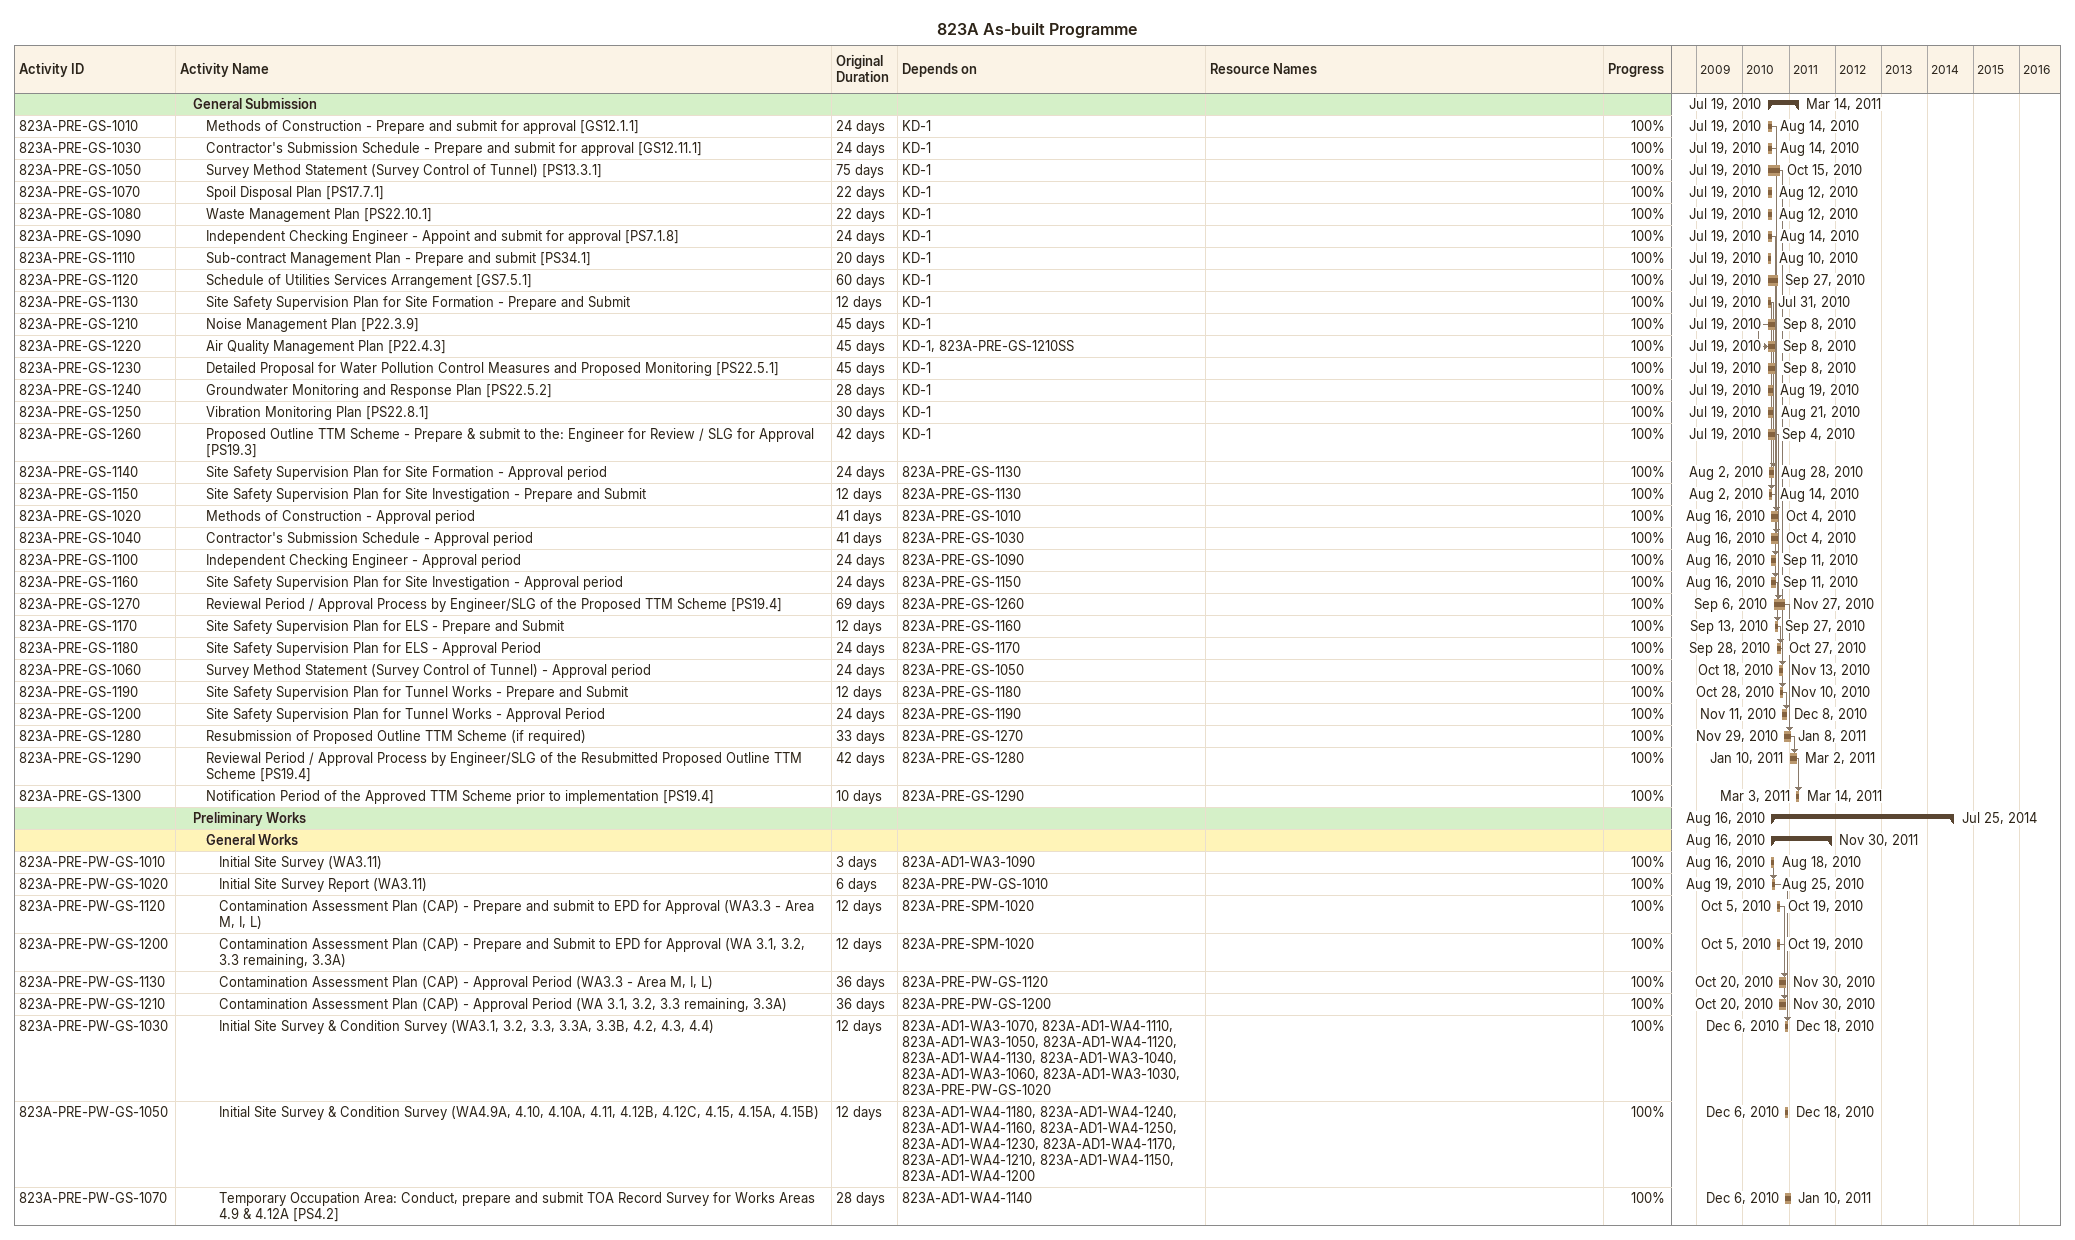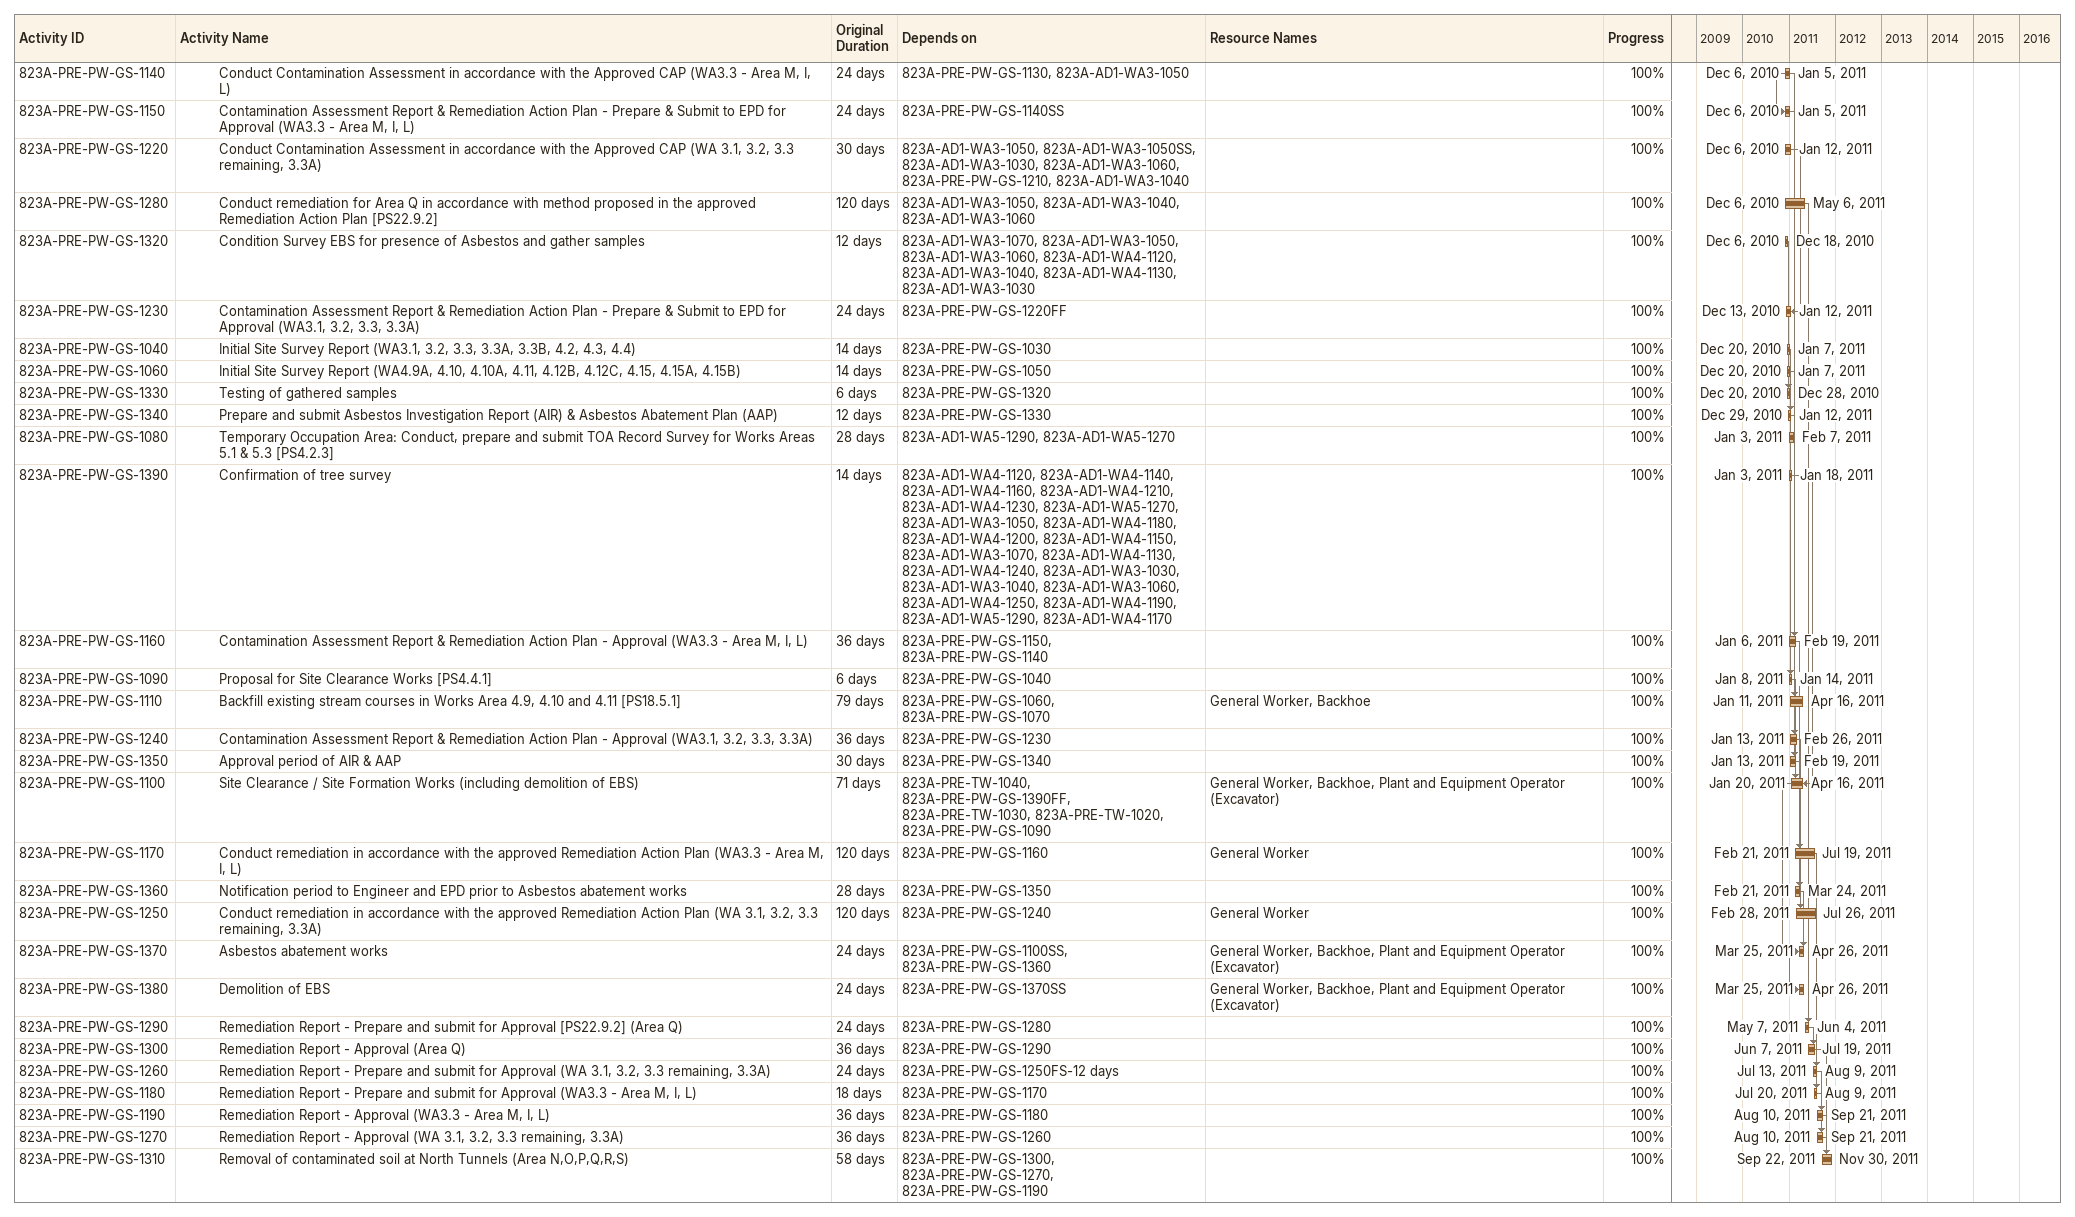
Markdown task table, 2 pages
823A As-built Programme

| ID | Level | Task | Original duration | Start | Finish | Predecessors | Resources | % complete |
|---|---|---|---|---|---|---|---|---|
|  | 2 | **General Submission** |  | 2010-07-19 | 2011-03-14 |  |  |  |
| 823A-PRE-GS-1010 | 3 | Methods of Construction - Prepare and submit for approval [GS12.1.1] | 24d | 2010-07-19 | 2010-08-14 | KD-1 |  | 100 |
| 823A-PRE-GS-1030 | 3 | Contractor's Submission Schedule - Prepare and submit for approval [GS12.11.1] | 24d | 2010-07-19 | 2010-08-14 | KD-1 |  | 100 |
| 823A-PRE-GS-1050 | 3 | Survey Method Statement (Survey Control of Tunnel) [PS13.3.1] | 75d | 2010-07-19 | 2010-10-15 | KD-1 |  | 100 |
| 823A-PRE-GS-1070 | 3 | Spoil Disposal Plan [PS17.7.1] | 22d | 2010-07-19 | 2010-08-12 | KD-1 |  | 100 |
| 823A-PRE-GS-1080 | 3 | Waste Management Plan [PS22.10.1] | 22d | 2010-07-19 | 2010-08-12 | KD-1 |  | 100 |
| 823A-PRE-GS-1090 | 3 | Independent Checking Engineer - Appoint and submit for approval [PS7.1.8] | 24d | 2010-07-19 | 2010-08-14 | KD-1 |  | 100 |
| 823A-PRE-GS-1110 | 3 | Sub-contract Management Plan - Prepare and submit [PS34.1] | 20d | 2010-07-19 | 2010-08-10 | KD-1 |  | 100 |
| 823A-PRE-GS-1120 | 3 | Schedule of Utilities Services Arrangement [GS7.5.1] | 60d | 2010-07-19 | 2010-09-27 | KD-1 |  | 100 |
| 823A-PRE-GS-1130 | 3 | Site Safety Supervision Plan for Site Formation - Prepare and Submit | 12d | 2010-07-19 | 2010-07-31 | KD-1 |  | 100 |
| 823A-PRE-GS-1210 | 3 | Noise Management Plan [P22.3.9] | 45d | 2010-07-19 | 2010-09-08 | KD-1 |  | 100 |
| 823A-PRE-GS-1220 | 3 | Air Quality Management Plan [P22.4.3] | 45d | 2010-07-19 | 2010-09-08 | KD-1, 823A-PRE-GS-1210SS |  | 100 |
| 823A-PRE-GS-1230 | 3 | Detailed Proposal for Water Pollution Control Measures and Proposed Monitoring [PS22.5.1] | 45d | 2010-07-19 | 2010-09-08 | KD-1 |  | 100 |
| 823A-PRE-GS-1240 | 3 | Groundwater Monitoring and Response Plan [PS22.5.2] | 28d | 2010-07-19 | 2010-08-19 | KD-1 |  | 100 |
| 823A-PRE-GS-1250 | 3 | Vibration Monitoring Plan [PS22.8.1] | 30d | 2010-07-19 | 2010-08-21 | KD-1 |  | 100 |
| 823A-PRE-GS-1260 | 3 | Proposed Outline TTM Scheme - Prepare & submit to the: Engineer for Review / SLG for Approval [PS19.3] | 42d | 2010-07-19 | 2010-09-04 | KD-1 |  | 100 |
| 823A-PRE-GS-1140 | 3 | Site Safety Supervision Plan for Site Formation - Approval period | 24d | 2010-08-02 | 2010-08-28 | 823A-PRE-GS-1130 |  | 100 |
| 823A-PRE-GS-1150 | 3 | Site Safety Supervision Plan for Site Investigation - Prepare and Submit | 12d | 2010-08-02 | 2010-08-14 | 823A-PRE-GS-1130 |  | 100 |
| 823A-PRE-GS-1020 | 3 | Methods of Construction - Approval period | 41d | 2010-08-16 | 2010-10-04 | 823A-PRE-GS-1010 |  | 100 |
| 823A-PRE-GS-1040 | 3 | Contractor's Submission Schedule - Approval period | 41d | 2010-08-16 | 2010-10-04 | 823A-PRE-GS-1030 |  | 100 |
| 823A-PRE-GS-1100 | 3 | Independent Checking Engineer - Approval period | 24d | 2010-08-16 | 2010-09-11 | 823A-PRE-GS-1090 |  | 100 |
| 823A-PRE-GS-1160 | 3 | Site Safety Supervision Plan for Site Investigation - Approval period | 24d | 2010-08-16 | 2010-09-11 | 823A-PRE-GS-1150 |  | 100 |
| 823A-PRE-GS-1270 | 3 | Reviewal Period / Approval Process by Engineer/SLG of the Proposed TTM Scheme [PS19.4] | 69d | 2010-09-06 | 2010-11-27 | 823A-PRE-GS-1260 |  | 100 |
| 823A-PRE-GS-1170 | 3 | Site Safety Supervision Plan for ELS - Prepare and Submit | 12d | 2010-09-13 | 2010-09-27 | 823A-PRE-GS-1160 |  | 100 |
| 823A-PRE-GS-1180 | 3 | Site Safety Supervision Plan for ELS - Approval Period | 24d | 2010-09-28 | 2010-10-27 | 823A-PRE-GS-1170 |  | 100 |
| 823A-PRE-GS-1060 | 3 | Survey Method Statement (Survey Control of Tunnel) - Approval period | 24d | 2010-10-18 | 2010-11-13 | 823A-PRE-GS-1050 |  | 100 |
| 823A-PRE-GS-1190 | 3 | Site Safety Supervision Plan for Tunnel Works - Prepare and Submit | 12d | 2010-10-28 | 2010-11-10 | 823A-PRE-GS-1180 |  | 100 |
| 823A-PRE-GS-1200 | 3 | Site Safety Supervision Plan for Tunnel Works - Approval Period | 24d | 2010-11-11 | 2010-12-08 | 823A-PRE-GS-1190 |  | 100 |
| 823A-PRE-GS-1280 | 3 | Resubmission of Proposed Outline TTM Scheme (if required) | 33d | 2010-11-29 | 2011-01-08 | 823A-PRE-GS-1270 |  | 100 |
| 823A-PRE-GS-1290 | 3 | Reviewal Period / Approval Process by Engineer/SLG of the Resubmitted Proposed Outline TTM Scheme [PS19.4] | 42d | 2011-01-10 | 2011-03-02 | 823A-PRE-GS-1280 |  | 100 |
| 823A-PRE-GS-1300 | 3 | Notification Period of the Approved TTM Scheme prior to implementation [PS19.4] | 10d | 2011-03-03 | 2011-03-14 | 823A-PRE-GS-1290 |  | 100 |
|  | 2 | **Preliminary Works** |  | 2010-08-16 | 2014-07-25 |  |  |  |
|  | 3 | **General Works** |  | 2010-08-16 | 2011-11-30 |  |  |  |
| 823A-PRE-PW-GS-1010 | 4 | Initial Site Survey (WA3.11) | 3d | 2010-08-16 | 2010-08-18 | 823A-AD1-WA3-1090 |  | 100 |
| 823A-PRE-PW-GS-1020 | 4 | Initial Site Survey Report (WA3.11) | 6d | 2010-08-19 | 2010-08-25 | 823A-PRE-PW-GS-1010 |  | 100 |
| 823A-PRE-PW-GS-1120 | 4 | Contamination Assessment Plan (CAP) - Prepare and submit to EPD for Approval (WA3.3 - Area M, I, L) | 12d | 2010-10-05 | 2010-10-19 | 823A-PRE-SPM-1020 |  | 100 |
| 823A-PRE-PW-GS-1200 | 4 | Contamination Assessment Plan (CAP) - Prepare and Submit to EPD for Approval (WA 3.1, 3.2, 3.3 remaining, 3.3A) | 12d | 2010-10-05 | 2010-10-19 | 823A-PRE-SPM-1020 |  | 100 |
| 823A-PRE-PW-GS-1130 | 4 | Contamination Assessment Plan (CAP) - Approval Period (WA3.3 - Area M, I, L) | 36d | 2010-10-20 | 2010-11-30 | 823A-PRE-PW-GS-1120 |  | 100 |
| 823A-PRE-PW-GS-1210 | 4 | Contamination Assessment Plan (CAP) - Approval Period (WA 3.1, 3.2, 3.3 remaining, 3.3A) | 36d | 2010-10-20 | 2010-11-30 | 823A-PRE-PW-GS-1200 |  | 100 |
| 823A-PRE-PW-GS-1030 | 4 | Initial Site Survey & Condition Survey (WA3.1, 3.2, 3.3, 3.3A, 3.3B, 4.2, 4.3, 4.4) | 12d | 2010-12-06 | 2010-12-18 | 823A-AD1-WA3-1070, 823A-AD1-WA4-1110, 823A-AD1-WA3-1050, 823A-AD1-WA4-1120, 823A-AD1-WA4-1130, 823A-AD1-WA3-1040, 823A-AD1-WA3-1060, 823A-AD1-WA3-1030, 823A-PRE-PW-GS-1020 |  | 100 |
| 823A-PRE-PW-GS-1050 | 4 | Initial Site Survey & Condition Survey (WA4.9A, 4.10, 4.10A, 4.11, 4.12B, 4.12C, 4.15, 4.15A, 4.15B) | 12d | 2010-12-06 | 2010-12-18 | 823A-AD1-WA4-1180, 823A-AD1-WA4-1240, 823A-AD1-WA4-1160, 823A-AD1-WA4-1250, 823A-AD1-WA4-1230, 823A-AD1-WA4-1170, 823A-AD1-WA4-1210, 823A-AD1-WA4-1150, 823A-AD1-WA4-1200 |  | 100 |
| 823A-PRE-PW-GS-1070 | 4 | Temporary Occupation Area: Conduct, prepare and submit TOA Record Survey for Works Areas 4.9 & 4.12A [PS4.2] | 28d | 2010-12-06 | 2011-01-10 | 823A-AD1-WA4-1140 |  | 100 |
| 823A-PRE-PW-GS-1140 | 4 | Conduct Contamination Assessment in accordance with the Approved CAP (WA3.3 - Area M, I, L) | 24d | 2010-12-06 | 2011-01-05 | 823A-PRE-PW-GS-1130, 823A-AD1-WA3-1050 |  | 100 |
| 823A-PRE-PW-GS-1150 | 4 | Contamination Assessment Report & Remediation Action Plan - Prepare & Submit to EPD for Approval (WA3.3 - Area M, I, L) | 24d | 2010-12-06 | 2011-01-05 | 823A-PRE-PW-GS-1140SS |  | 100 |
| 823A-PRE-PW-GS-1220 | 4 | Conduct Contamination Assessment in accordance with the Approved CAP (WA 3.1, 3.2, 3.3 remaining, 3.3A) | 30d | 2010-12-06 | 2011-01-12 | 823A-AD1-WA3-1050, 823A-AD1-WA3-1050SS, 823A-AD1-WA3-1030, 823A-AD1-WA3-1060, 823A-PRE-PW-GS-1210, 823A-AD1-WA3-1040 |  | 100 |
| 823A-PRE-PW-GS-1280 | 4 | Conduct remediation for Area Q in accordance with method proposed in the approved Remediation Action Plan [PS22.9.2] | 120d | 2010-12-06 | 2011-05-06 | 823A-AD1-WA3-1050, 823A-AD1-WA3-1040, 823A-AD1-WA3-1060 |  | 100 |
| 823A-PRE-PW-GS-1320 | 4 | Condition Survey EBS for presence of Asbestos and gather samples | 12d | 2010-12-06 | 2010-12-18 | 823A-AD1-WA3-1070, 823A-AD1-WA3-1050, 823A-AD1-WA3-1060, 823A-AD1-WA4-1120, 823A-AD1-WA3-1040, 823A-AD1-WA4-1130, 823A-AD1-WA3-1030 |  | 100 |
| 823A-PRE-PW-GS-1230 | 4 | Contamination Assessment Report & Remediation Action Plan - Prepare & Submit to EPD for Approval (WA3.1, 3.2, 3.3, 3.3A) | 24d | 2010-12-13 | 2011-01-12 | 823A-PRE-PW-GS-1220FF |  | 100 |
| 823A-PRE-PW-GS-1040 | 4 | Initial Site Survey Report (WA3.1, 3.2, 3.3, 3.3A, 3.3B, 4.2, 4.3, 4.4) | 14d | 2010-12-20 | 2011-01-07 | 823A-PRE-PW-GS-1030 |  | 100 |
| 823A-PRE-PW-GS-1060 | 4 | Initial Site Survey Report (WA4.9A, 4.10, 4.10A, 4.11, 4.12B, 4.12C, 4.15, 4.15A, 4.15B) | 14d | 2010-12-20 | 2011-01-07 | 823A-PRE-PW-GS-1050 |  | 100 |
| 823A-PRE-PW-GS-1330 | 4 | Testing of gathered samples | 6d | 2010-12-20 | 2010-12-28 | 823A-PRE-PW-GS-1320 |  | 100 |
| 823A-PRE-PW-GS-1340 | 4 | Prepare and submit Asbestos Investigation Report (AIR) & Asbestos Abatement Plan (AAP) | 12d | 2010-12-29 | 2011-01-12 | 823A-PRE-PW-GS-1330 |  | 100 |
| 823A-PRE-PW-GS-1080 | 4 | Temporary Occupation Area: Conduct, prepare and submit TOA Record Survey for Works Areas 5.1 & 5.3 [PS4.2.3] | 28d | 2011-01-03 | 2011-02-07 | 823A-AD1-WA5-1290, 823A-AD1-WA5-1270 |  | 100 |
| 823A-PRE-PW-GS-1390 | 4 | Confirmation of tree survey | 14d | 2011-01-03 | 2011-01-18 | 823A-AD1-WA4-1120, 823A-AD1-WA4-1140, 823A-AD1-WA4-1160, 823A-AD1-WA4-1210, 823A-AD1-WA4-1230, 823A-AD1-WA5-1270, 823A-AD1-WA3-1050, 823A-AD1-WA4-1180, 823A-AD1-WA4-1200, 823A-AD1-WA4-1150, 823A-AD1-WA3-1070, 823A-AD1-WA4-1130, 823A-AD1-WA4-1240, 823A-AD1-WA3-1030, 823A-AD1-WA3-1040, 823A-AD1-WA3-1060, 823A-AD1-WA4-1250, 823A-AD1-WA4-1190, 823A-AD1-WA5-1290, 823A-AD1-WA4-1170 |  | 100 |
| 823A-PRE-PW-GS-1160 | 4 | Contamination Assessment Report & Remediation Action Plan - Approval (WA3.3 - Area M, I, L) | 36d | 2011-01-06 | 2011-02-19 | 823A-PRE-PW-GS-1150, 823A-PRE-PW-GS-1140 |  | 100 |
| 823A-PRE-PW-GS-1090 | 4 | Proposal for Site Clearance Works [PS4.4.1] | 6d | 2011-01-08 | 2011-01-14 | 823A-PRE-PW-GS-1040 |  | 100 |
| 823A-PRE-PW-GS-1110 | 4 | Backfill existing stream courses in Works Area 4.9, 4.10 and 4.11 [PS18.5.1] | 79d | 2011-01-11 | 2011-04-16 | 823A-PRE-PW-GS-1060, 823A-PRE-PW-GS-1070 | General Worker, Backhoe | 100 |
| 823A-PRE-PW-GS-1240 | 4 | Contamination Assessment Report & Remediation Action Plan - Approval (WA3.1, 3.2, 3.3, 3.3A) | 36d | 2011-01-13 | 2011-02-26 | 823A-PRE-PW-GS-1230 |  | 100 |
| 823A-PRE-PW-GS-1350 | 4 | Approval period of AIR & AAP | 30d | 2011-01-13 | 2011-02-19 | 823A-PRE-PW-GS-1340 |  | 100 |
| 823A-PRE-PW-GS-1100 | 4 | Site Clearance / Site Formation Works (including demolition of EBS) | 71d | 2011-01-20 | 2011-04-16 | 823A-PRE-TW-1040, 823A-PRE-PW-GS-1390FF, 823A-PRE-TW-1030, 823A-PRE-TW-1020, 823A-PRE-PW-GS-1090 | General Worker, Backhoe, Plant and Equipment Operator (Excavator) | 100 |
| 823A-PRE-PW-GS-1170 | 4 | Conduct remediation in accordance with the approved Remediation Action Plan (WA3.3 - Area M, I, L) | 120d | 2011-02-21 | 2011-07-19 | 823A-PRE-PW-GS-1160 | General Worker | 100 |
| 823A-PRE-PW-GS-1360 | 4 | Notification period to Engineer and EPD prior to Asbestos abatement works | 28d | 2011-02-21 | 2011-03-24 | 823A-PRE-PW-GS-1350 |  | 100 |
| 823A-PRE-PW-GS-1250 | 4 | Conduct remediation in accordance with the approved Remediation Action Plan (WA 3.1, 3.2, 3.3 remaining, 3.3A) | 120d | 2011-02-28 | 2011-07-26 | 823A-PRE-PW-GS-1240 | General Worker | 100 |
| 823A-PRE-PW-GS-1370 | 4 | Asbestos abatement works | 24d | 2011-03-25 | 2011-04-26 | 823A-PRE-PW-GS-1100SS, 823A-PRE-PW-GS-1360 | General Worker, Backhoe, Plant and Equipment Operator (Excavator) | 100 |
| 823A-PRE-PW-GS-1380 | 4 | Demolition of EBS | 24d | 2011-03-25 | 2011-04-26 | 823A-PRE-PW-GS-1370SS | General Worker, Backhoe, Plant and Equipment Operator (Excavator) | 100 |
| 823A-PRE-PW-GS-1290 | 4 | Remediation Report - Prepare and submit for Approval [PS22.9.2] (Area Q) | 24d | 2011-05-07 | 2011-06-04 | 823A-PRE-PW-GS-1280 |  | 100 |
| 823A-PRE-PW-GS-1300 | 4 | Remediation Report - Approval (Area Q) | 36d | 2011-06-07 | 2011-07-19 | 823A-PRE-PW-GS-1290 |  | 100 |
| 823A-PRE-PW-GS-1260 | 4 | Remediation Report - Prepare and submit for Approval (WA 3.1, 3.2, 3.3 remaining, 3.3A) | 24d | 2011-07-13 | 2011-08-09 | 823A-PRE-PW-GS-1250FS-12d |  | 100 |
| 823A-PRE-PW-GS-1180 | 4 | Remediation Report - Prepare and submit for Approval (WA3.3 - Area M, I, L) | 18d | 2011-07-20 | 2011-08-09 | 823A-PRE-PW-GS-1170 |  | 100 |
| 823A-PRE-PW-GS-1190 | 4 | Remediation Report - Approval (WA3.3 - Area M, I, L) | 36d | 2011-08-10 | 2011-09-21 | 823A-PRE-PW-GS-1180 |  | 100 |
| 823A-PRE-PW-GS-1270 | 4 | Remediation Report - Approval (WA 3.1, 3.2, 3.3 remaining, 3.3A) | 36d | 2011-08-10 | 2011-09-21 | 823A-PRE-PW-GS-1260 |  | 100 |
| 823A-PRE-PW-GS-1310 | 4 | Removal of contaminated soil at North Tunnels (Area N,O,P,Q,R,S) | 58d | 2011-09-22 | 2011-11-30 | 823A-PRE-PW-GS-1300, 823A-PRE-PW-GS-1270, 823A-PRE-PW-GS-1190 |  | 100 |
